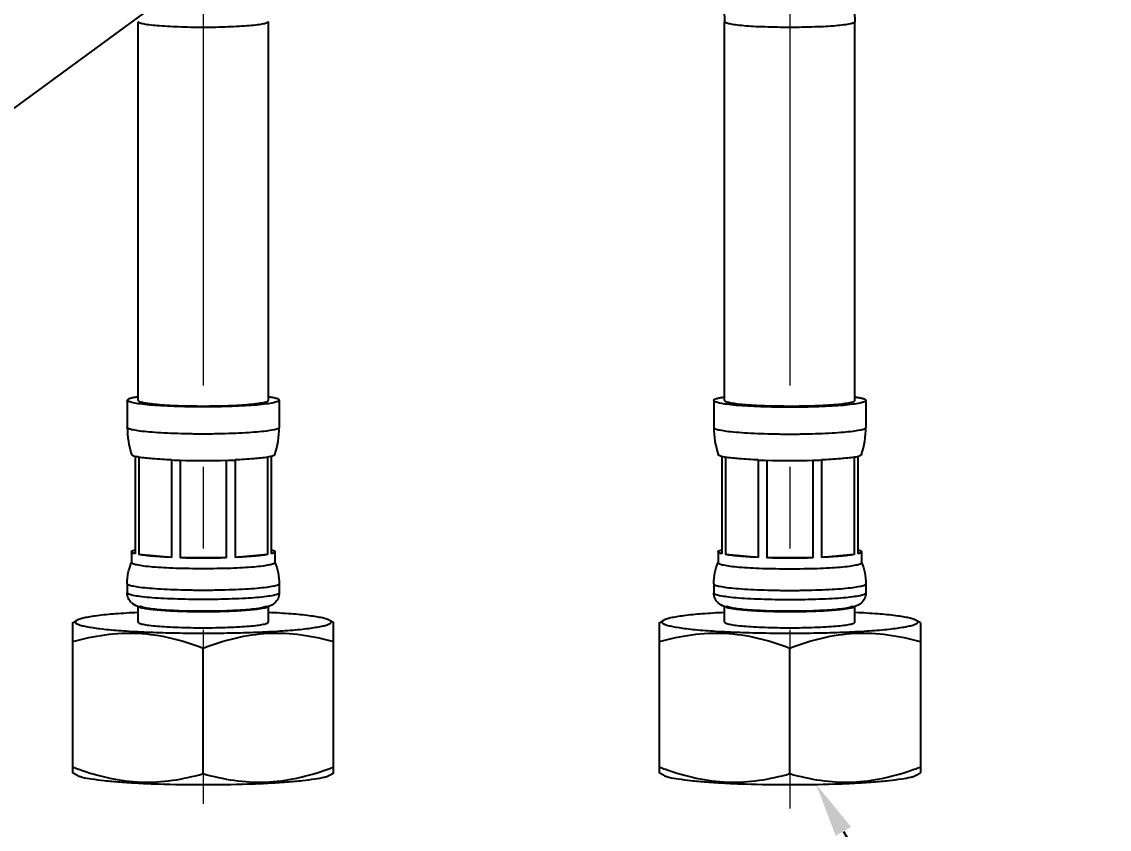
# Model space of a CAD drawing. Extents: x 1481 to 3160, y 4681 to 5260.
# Drawn here: x 1680.9 to 1781, y 4761 to 4835.4 of the extents above; entities that cross this region are included whole.
import ezdxf
from ezdxf import colors
from ezdxf.entities.mleader import LeaderData, LeaderLine
from ezdxf.math import Vec2, Vec3

# ---------------------------------------------------------------- set-up
doc = ezdxf.new("R2010")
doc.units = 0
doc.header["$LTSCALE"] = 30
doc.header["$MEASUREMENT"] = 0
doc.linetypes.add('CENTER', pattern=[2, 1.25, -0.25, 0.25, -0.25])
doc.layers.get('0').update_dxf_attribs({"linetype": 'CONTINUOUS'})
doc.layers.add('BODY', color=7, linetype='CONTINUOUS')
doc.layers.add('DEF_LAYER_ASSEM_MEMBER', color=7, linetype='CONTINUOUS')
doc.styles.get("Standard").update_dxf_attribs({"font": 'SYMBOL'})

msp = doc.modelspace()

# ---------------------------------------------------------------- linework, layer by layer
at = {"ltscale": 0.5}
for p, q in [((1480.63, 4681.18), (2270.51, 5259.94)), ((1763.68, 4780.03), (1763.68, 4766.21))]:
    msp.add_line(p, q, dxfattribs=at)
at = {"layer": 'BODY', "color": 1, "linetype": 'CENTER', "lineweight": 5}
for p, q in [((1697.64, 4839.38), (1697.64, 4763.36)), ((1751.64, 4839.38), (1751.64, 4762.93))]:
    msp.add_line(p, q, dxfattribs=at)
at = {"layer": 'DEF_LAYER_ASSEM_MEMBER', "color": 7, "linetype": 'Continuous'}
for p, q in [((1691.64, 4800.52), (1691.64, 4835.38)), ((1703.64, 4800.52), (1703.64, 4835.38)), ((1745.64, 4800.51), (1745.64, 4835.38)), ((1757.64, 4800.51), (1757.64, 4835.38)), ((1690.64, 4800.51), (1690.64, 4798.02)), ((1704.64, 4800.51), (1704.64, 4798.02)), ((1744.64, 4800.51), (1744.64, 4798.02)), ((1758.64, 4800.51), (1758.64, 4798.02)), ((1691.39, 4795.35), (1691.39, 4786.38)), ((1691.72, 4795.28), (1691.72, 4786.31)), ((1694.73, 4795.02), (1694.73, 4786.05)), ((1695.52, 4794.99), (1695.52, 4786.02)), ((1699.76, 4794.99), (1699.76, 4786.02)), ((1700.57, 4795.02), (1700.57, 4786.05)), ((1703.56, 4795.28), (1703.56, 4786.31)), ((1703.89, 4795.35), (1703.89, 4786.38)), ((1745.39, 4795.35), (1745.39, 4786.38)), ((1745.73, 4795.28), (1745.73, 4786.31)), ((1748.72, 4795.02), (1748.72, 4786.05)), ((1749.52, 4794.99), (1749.52, 4786.02)), ((1753.76, 4794.99), (1753.76, 4786.02)), ((1754.56, 4795.02), (1754.56, 4786.05)), ((1757.57, 4795.28), (1757.57, 4786.31)), ((1757.89, 4795.35), (1757.89, 4786.38)), ((1691.04, 4786.57), (1691.04, 4785.57)), ((1704.24, 4786.57), (1704.24, 4785.57)), ((1745.04, 4786.57), (1745.04, 4785.57)), ((1758.24, 4786.57), (1758.24, 4785.57)), ((1694.73, 4786.05), (1691.72, 4786.31)), ((1699.76, 4786.02), (1695.52, 4786.02)), ((1703.56, 4786.31), (1700.57, 4786.05)), ((1748.72, 4786.05), (1745.73, 4786.31)), ((1753.76, 4786.02), (1749.52, 4786.02)), ((1757.57, 4786.31), (1754.56, 4786.05)), ((1690.64, 4783.62), (1690.64, 4782.78)), ((1704.64, 4783.62), (1704.64, 4782.78)), ((1744.64, 4783.62), (1744.64, 4782.78)), ((1758.64, 4783.62), (1758.64, 4782.78)), ((1691.64, 4780.09), (1691.64, 4781.52)), ((1703.64, 4780.09), (1703.64, 4781.52)), ((1745.64, 4780.09), (1745.64, 4781.52)), ((1757.64, 4780.09), (1757.64, 4781.52)), ((1685.61, 4780.03), (1686, 4780.25)), ((1685.64, 4766.19), (1685.64, 4780.04)), ((1709.68, 4780.03), (1709.28, 4780.25)), ((1709.64, 4766.19), (1709.64, 4780.04)), ((1739.61, 4780.03), (1740, 4780.25)), ((1739.64, 4766.19), (1739.64, 4780.04)), ((1763.68, 4780.03), (1763.28, 4780.25)), ((1697.64, 4766.13), (1697.64, 4777.69)), ((1751.64, 4766.13), (1751.64, 4777.69)), ((1686, 4765.99), (1685.61, 4766.21)), ((1709.28, 4765.99), (1709.68, 4766.21)), ((1740, 4765.99), (1739.61, 4766.21)), ((1763.28, 4765.99), (1763.68, 4766.21))]:
    msp.add_line(p, q, dxfattribs=at)
for centre, radius, start, end in [((1711.77, 4835.37), 45.88, 0.0077, 34.7863), ((1711.78, 4835.37), 33.87, 0.0066, 30.2245), ((1693.15, 4790.44), 10.5, 98.4579, 98.5919), ((1693.21, 4790.03), 10.91, 98.3047, 98.4577), ((1702.08, 4790.03), 10.91, 81.5423, 81.6953), ((1702.14, 4790.44), 10.5, 81.4081, 81.5421), ((1747.15, 4790.45), 10.48, 98.4607, 98.6001), ((1747.21, 4790.04), 10.9, 98.3046, 98.4606), ((1756.08, 4790.04), 10.9, 81.5394, 81.6954), ((1756.14, 4790.45), 10.48, 81.3999, 81.5393), ((1698.69, 4798.03), 8.04, 180.0568, 198.2096), ((1696.6, 4798.03), 8.04, 341.7904, 359.943), ((1752.69, 4798.03), 8.04, 180.0568, 198.2096), ((1750.6, 4798.03), 8.04, 341.7904, 359.943), ((1697.31, 4855.55), 60.58, 267.5601, 268.3107), ((1697.64, 4868.21), 73.25, 268.341, 271.659), ((1698.04, 4853.86), 58.9, 271.6786, 272.4623), ((1751.25, 4853.86), 58.9, 267.5377, 268.3214), ((1751.64, 4868.21), 73.25, 268.341, 271.659), ((1751.98, 4855.55), 60.58, 271.6893, 272.4399), ((1697.64, 4859.25), 73.25, 268.341, 271.659), ((1751.64, 4859.25), 73.25, 268.341, 271.659), ((1695.73, 4793.09), 28.22, 249.0652, 250.2444), ((1699.56, 4793.09), 28.22, 289.7556, 290.9348), ((1749.73, 4793.09), 28.22, 249.0652, 250.2444), ((1753.56, 4793.09), 28.22, 289.7556, 290.9348)]:
    msp.add_arc(centre, radius, start, end, dxfattribs=at)
at = {"layer": 'DEF_LAYER_ASSEM_MEMBER', "color": 9, "linetype": 'Continuous'}
for points, start_tangent, end_tangent in [([(1697.64, 4834.86), (1695.35, 4834.9), (1694.31, 4834.95), (1693.4, 4835.01), (1692.65, 4835.09), (1692.1, 4835.18), (1691.76, 4835.28), (1691.67, 4835.33), (1691.64, 4835.38)], (-1, 0), (0, 1)), ([(1703.64, 4835.38), (1703.61, 4835.33), (1703.53, 4835.28), (1703.19, 4835.18), (1702.63, 4835.09), (1701.89, 4835.01), (1700.98, 4834.95), (1699.94, 4834.9), (1697.64, 4834.86)], (0, -1), (-1, 0)), ([(1751.64, 4834.86), (1749.35, 4834.9), (1748.31, 4834.94), (1747.4, 4835.01), (1746.65, 4835.09), (1746.1, 4835.18), (1745.76, 4835.28), (1745.67, 4835.33), (1745.64, 4835.38)], (-1, 0), (0, 1)), ([(1757.64, 4835.38), (1757.61, 4835.33), (1757.53, 4835.28), (1757.19, 4835.18), (1756.63, 4835.09), (1755.89, 4835.01), (1754.98, 4834.94), (1753.94, 4834.9), (1751.64, 4834.86)], (0, -1), (-1, 0)), ([(1704.64, 4798.02), (1704.61, 4797.96), (1704.51, 4797.9), (1704.11, 4797.79), (1703.46, 4797.68), (1702.59, 4797.59), (1701.53, 4797.51), (1700.32, 4797.46), (1699.01, 4797.42), (1697.64, 4797.41), (1696.28, 4797.42), (1694.96, 4797.46), (1693.75, 4797.51), (1692.69, 4797.59), (1691.82, 4797.68), (1691.18, 4797.79), (1690.78, 4797.9), (1690.68, 4797.96), (1690.64, 4798.02)], (0, -1), (0, 1)), ([(1744.64, 4798.02), (1744.68, 4797.96), (1744.78, 4797.9), (1745.18, 4797.79), (1745.82, 4797.68), (1746.69, 4797.59), (1747.75, 4797.51), (1748.96, 4797.46), (1750.28, 4797.42), (1751.64, 4797.41), (1753.01, 4797.42), (1754.32, 4797.46), (1755.53, 4797.51), (1756.59, 4797.59), (1757.46, 4797.68), (1758.11, 4797.79), (1758.51, 4797.9), (1758.61, 4797.96), (1758.64, 4798.02)], (0, -1), (0, 1)), ([(1704.64, 4783.62), (1704.61, 4783.56), (1704.51, 4783.5), (1704.11, 4783.39), (1703.46, 4783.28), (1702.59, 4783.19), (1701.53, 4783.11), (1700.32, 4783.06), (1699.01, 4783.02), (1697.64, 4783.01), (1696.28, 4783.02), (1694.96, 4783.06), (1693.75, 4783.11), (1692.69, 4783.19), (1691.82, 4783.28), (1691.18, 4783.39), (1690.78, 4783.5), (1690.68, 4783.56), (1690.64, 4783.62)], (0, -1), (0, 1)), ([(1744.64, 4783.62), (1744.68, 4783.56), (1744.78, 4783.5), (1745.18, 4783.39), (1745.82, 4783.28), (1746.69, 4783.19), (1747.75, 4783.11), (1748.96, 4783.06), (1750.28, 4783.02), (1751.64, 4783.01), (1753.01, 4783.02), (1754.32, 4783.06), (1755.53, 4783.11), (1756.59, 4783.19), (1757.46, 4783.28), (1758.11, 4783.39), (1758.51, 4783.5), (1758.61, 4783.56), (1758.64, 4783.62)], (0, -1), (0, 1)), ([(1697.64, 4782.17), (1696.28, 4782.18), (1694.96, 4782.22), (1693.75, 4782.27), (1692.69, 4782.35), (1691.82, 4782.44), (1691.18, 4782.55), (1690.78, 4782.66), (1690.68, 4782.72), (1690.64, 4782.78)], (-1, 0), (0, 1)), ([(1704.64, 4782.78), (1704.61, 4782.72), (1704.51, 4782.66), (1704.11, 4782.55), (1703.46, 4782.44), (1702.59, 4782.35), (1701.53, 4782.27), (1700.32, 4782.22), (1699.01, 4782.18), (1697.64, 4782.17)], (0, -1), (-1, 0)), ([(1744.64, 4782.78), (1744.68, 4782.72), (1744.78, 4782.66), (1745.18, 4782.55), (1745.82, 4782.44), (1746.69, 4782.35), (1747.75, 4782.27), (1748.96, 4782.22), (1750.28, 4782.18), (1751.64, 4782.17)], (0, -1), (1, 0)), ([(1751.64, 4782.17), (1753.01, 4782.18), (1754.32, 4782.22), (1755.53, 4782.27), (1756.59, 4782.35), (1757.46, 4782.44), (1758.11, 4782.55), (1758.51, 4782.66), (1758.61, 4782.72), (1758.64, 4782.78)], (1, 0), (0, 1))]:
    msp.add_spline(points, degree=3, dxfattribs=dict(at, start_tangent=start_tangent, end_tangent=end_tangent))
at = {"layer": 'DEF_LAYER_ASSEM_MEMBER', "color": 7, "linetype": 'Continuous'}
for points, start_tangent, end_tangent in [([(1691.58, 4800.82), (1691.18, 4800.75), (1690.88, 4800.67), (1690.7, 4800.59), (1690.64, 4800.51)], (-0.988776, -0.149403), (0, -1)), ([(1704.64, 4800.51), (1704.61, 4800.45), (1704.51, 4800.4), (1704.11, 4800.28), (1703.46, 4800.18), (1702.59, 4800.08), (1701.53, 4800.01), (1700.32, 4799.95), (1699.01, 4799.92), (1697.64, 4799.9), (1696.28, 4799.92), (1694.96, 4799.95), (1693.75, 4800.01), (1692.69, 4800.08), (1691.82, 4800.18), (1691.18, 4800.28), (1690.78, 4800.4), (1690.68, 4800.45), (1690.64, 4800.51)], (0, -1), (0, 1)), ([(1691.64, 4800.52), (1691.67, 4800.47), (1691.76, 4800.42), (1692.1, 4800.32), (1692.65, 4800.23), (1693.4, 4800.15), (1694.31, 4800.08), (1695.35, 4800.03), (1697.64, 4799.99), (1699.94, 4800.03), (1700.98, 4800.08), (1701.89, 4800.15), (1702.63, 4800.23), (1703.19, 4800.32), (1703.53, 4800.42), (1703.61, 4800.47), (1703.64, 4800.52)], (0, -1), (0, 1)), ([(1704.64, 4800.51), (1704.58, 4800.59), (1704.41, 4800.67), (1704.11, 4800.75), (1703.71, 4800.82)], (0, 1), (-0.988776, 0.149403)), ([(1744.64, 4800.51), (1744.7, 4800.59), (1744.88, 4800.67), (1745.17, 4800.75), (1745.58, 4800.82)], (0, 1), (0.988755, 0.149545)), ([(1744.64, 4800.51), (1744.68, 4800.45), (1744.78, 4800.4), (1745.18, 4800.28), (1745.82, 4800.18), (1746.69, 4800.08), (1747.75, 4800.01), (1748.96, 4799.95), (1750.28, 4799.92), (1751.64, 4799.9), (1753.01, 4799.92), (1754.32, 4799.95), (1755.53, 4800.01), (1756.59, 4800.08), (1757.46, 4800.18), (1758.11, 4800.28), (1758.51, 4800.4), (1758.61, 4800.45), (1758.64, 4800.51)], (0, -1), (0, 1)), ([(1745.64, 4800.51), (1745.67, 4800.46), (1745.76, 4800.41), (1746.1, 4800.31), (1746.65, 4800.22), (1747.4, 4800.14), (1748.31, 4800.08), (1749.35, 4800.03), (1751.64, 4799.99), (1753.94, 4800.03), (1754.98, 4800.08), (1755.89, 4800.14), (1756.63, 4800.22), (1757.19, 4800.31), (1757.53, 4800.41), (1757.61, 4800.46), (1757.64, 4800.51)], (0, -1), (0, 1)), ([(1757.71, 4800.82), (1758.11, 4800.75), (1758.41, 4800.67), (1758.58, 4800.59), (1758.64, 4800.51)], (0.988755, -0.149545), (0, -1)), ([(1691.39, 4795.35), (1691.15, 4795.43), (1691.05, 4795.52)], (-0.96856, 0.248781), (-0.313972, 0.949432)), ([(1704.24, 4795.52), (1704.14, 4795.43), (1703.89, 4795.35)], (-0.313991, -0.949426), (-0.96856, -0.248781)), ([(1745.39, 4795.35), (1745.15, 4795.43), (1745.05, 4795.52)], (-0.96856, 0.248781), (-0.313972, 0.949432)), ([(1758.24, 4795.52), (1758.14, 4795.43), (1757.89, 4795.35)], (-0.313991, -0.949426), (-0.96856, -0.248781)), ([(1691.72, 4795.28), (1691.63, 4795.3), (1691.39, 4795.35)], (-0.984673, 0.174413), (-0.96856, 0.248781)), ([(1694.73, 4795.02), (1692.98, 4795.13), (1691.72, 4795.28)], (-0.999082, 0.042846), (-0.984673, 0.174413)), ([(1703.56, 4795.28), (1702.31, 4795.13), (1700.57, 4795.02)], (-0.984824, -0.173557), (-0.999072, -0.043063)), ([(1703.89, 4795.35), (1703.82, 4795.33), (1703.56, 4795.28)], (-0.96856, -0.248781), (-0.984824, -0.173557)), ([(1745.39, 4795.35), (1745.47, 4795.33), (1745.73, 4795.28)], (0.96856, -0.248781), (0.984824, -0.173557)), ([(1748.72, 4795.02), (1746.98, 4795.13), (1745.73, 4795.28)], (-0.999072, 0.043063), (-0.984824, 0.173557)), ([(1757.57, 4795.28), (1756.31, 4795.13), (1754.56, 4795.02)], (-0.984673, -0.174413), (-0.999082, -0.042846)), ([(1757.57, 4795.28), (1757.66, 4795.3), (1757.89, 4795.35)], (0.984673, 0.174413), (0.96856, 0.248781)), ([(1691.04, 4786.57), (1691.1, 4786.64), (1691.26, 4786.71)], (0, 1), (0.948651, 0.316325)), ([(1691.39, 4786.38), (1691.13, 4786.47), (1691.04, 4786.57)], (-0.96856, 0.248781), (0, 1)), ([(1691.26, 4786.71), (1691.29, 4786.72), (1691.39, 4786.75)], (0.948651, 0.316325), (0.96856, 0.248781)), ([(1703.89, 4786.75), (1703.93, 4786.74), (1704.03, 4786.71)], (0.96856, -0.248781), (0.948651, -0.316325)), ([(1704.24, 4786.57), (1704.16, 4786.47), (1703.89, 4786.38)], (0, -1), (-0.96856, -0.248781)), ([(1704.03, 4786.71), (1704.19, 4786.64), (1704.24, 4786.57)], (0.948651, -0.316325), (0, -1)), ([(1745.04, 4786.57), (1745.1, 4786.64), (1745.26, 4786.71)], (0, 1), (0.948651, 0.316325)), ([(1745.39, 4786.38), (1745.13, 4786.47), (1745.04, 4786.57)], (-0.96856, 0.248781), (0, 1)), ([(1745.26, 4786.71), (1745.29, 4786.72), (1745.39, 4786.75)], (0.948651, 0.316325), (0.96856, 0.248781)), ([(1757.89, 4786.75), (1757.93, 4786.74), (1758.03, 4786.71)], (0.96856, -0.248781), (0.948651, -0.316325)), ([(1758.24, 4786.57), (1758.16, 4786.47), (1757.89, 4786.38)], (0, -1), (-0.96856, -0.248781)), ([(1758.03, 4786.71), (1758.19, 4786.64), (1758.24, 4786.57)], (0.948651, -0.316325), (0, -1)), ([(1690.64, 4783.62), (1691.05, 4785.59)], (0, 1), (0.393415, 0.919361)), ([(1704.24, 4785.57), (1704.21, 4785.52), (1704.12, 4785.46), (1703.74, 4785.35), (1703.13, 4785.25), (1702.31, 4785.16), (1701.31, 4785.09), (1700.17, 4785.04), (1698.93, 4785.01), (1697.64, 4785), (1696.36, 4785.01), (1695.12, 4785.04), (1693.98, 4785.09), (1692.98, 4785.16), (1692.16, 4785.25), (1691.55, 4785.35), (1691.17, 4785.46), (1691.08, 4785.52), (1691.04, 4785.57)], (0, -1), (0, 1)), ([(1694.73, 4786.05), (1692.98, 4786.16), (1691.72, 4786.31)], (-0.999082, 0.042846), (-0.984673, 0.174413)), ([(1703.56, 4786.31), (1702.31, 4786.16), (1700.57, 4786.05)], (-0.984824, -0.173557), (-0.999072, -0.043063)), ([(1704.24, 4785.59), (1704.64, 4783.62)], (0.393415, -0.919361), (0, -1)), ([(1744.64, 4783.62), (1745.05, 4785.59)], (0, 1), (0.393415, 0.919361)), ([(1745.04, 4785.57), (1745.08, 4785.52), (1745.17, 4785.46), (1745.55, 4785.35), (1746.16, 4785.25), (1746.98, 4785.16), (1747.98, 4785.09), (1749.12, 4785.04), (1750.36, 4785.01), (1751.64, 4785), (1752.93, 4785.01), (1754.17, 4785.04), (1755.31, 4785.09), (1756.31, 4785.16), (1757.13, 4785.25), (1757.74, 4785.35), (1758.12, 4785.46), (1758.21, 4785.52), (1758.24, 4785.57)], (0, -1), (0, 1)), ([(1748.72, 4786.05), (1746.98, 4786.16), (1745.73, 4786.31)], (-0.999072, 0.043063), (-0.984824, 0.173557)), ([(1757.57, 4786.31), (1756.31, 4786.16), (1754.56, 4786.05)], (-0.984673, -0.174413), (-0.999082, -0.042846)), ([(1758.24, 4785.59), (1758.64, 4783.62)], (0.393415, -0.919361), (0, -1)), ([(1691.62, 4781.53), (1691.03, 4781.88), (1690.75, 4782.27), (1690.64, 4782.78)], (-0.945241, 0.326374), (0, 1)), ([(1704.64, 4782.78), (1704.53, 4782.26), (1704.23, 4781.86), (1703.63, 4781.51)], (0, -1), (-0.951446, -0.307816)), ([(1745.62, 4781.53), (1745.03, 4781.88), (1744.75, 4782.27), (1744.64, 4782.78)], (-0.945241, 0.326374), (0, 1)), ([(1758.64, 4782.78), (1758.53, 4782.26), (1758.23, 4781.86), (1757.63, 4781.51)], (0, -1), (-0.951446, -0.307816)), ([(1691.98, 4781.43), (1691.62, 4781.53)], (-0.975881, 0.218302), (-0.945241, 0.326374)), ([(1691.8, 4781.47), (1692.11, 4781.39), (1692.57, 4781.31), (1693.18, 4781.24), (1693.91, 4781.18), (1695.67, 4781.09), (1697.64, 4781.06)], (0.936164, -0.351563), (1, 0)), ([(1703.44, 4781.59), (1703.42, 4781.54), (1703.33, 4781.49), (1703, 4781.39), (1702.47, 4781.31), (1701.74, 4781.23), (1700.87, 4781.17), (1699.86, 4781.12), (1697.64, 4781.08), (1695.42, 4781.12), (1694.42, 4781.17), (1693.54, 4781.23), (1692.82, 4781.31), (1692.29, 4781.39), (1691.95, 4781.49), (1691.87, 4781.54), (1691.84, 4781.59)], (0, -1), (0, 1)), ([(1692.32, 4781.36), (1692.23, 4781.38), (1691.98, 4781.43)], (-0.986756, 0.16221), (-0.975881, 0.218302)), ([(1697.64, 4781.06), (1699.63, 4781.09), (1701.39, 4781.18), (1702.12, 4781.24), (1702.73, 4781.31), (1703.19, 4781.39), (1703.5, 4781.47)], (1, 0), (0.933107, 0.359598)), ([(1703.27, 4781.42), (1702.29, 4781.27), (1700.97, 4781.17), (1699.38, 4781.1), (1697.64, 4781.08)], (-0.977567, -0.210625), (-1, -0.000002)), ([(1703.63, 4781.51), (1703.27, 4781.42)], (-0.951446, -0.307816), (-0.977567, -0.210625)), ([(1745.98, 4781.43), (1745.62, 4781.53)], (-0.975881, 0.218302), (-0.945241, 0.326374)), ([(1745.8, 4781.47), (1746.11, 4781.39), (1746.57, 4781.31), (1747.18, 4781.24), (1747.91, 4781.18), (1749.67, 4781.09), (1751.64, 4781.06)], (0.936164, -0.351563), (1, 0)), ([(1757.44, 4781.59), (1757.42, 4781.54), (1757.33, 4781.49), (1757, 4781.39), (1756.47, 4781.31), (1755.74, 4781.23), (1754.87, 4781.17), (1753.86, 4781.12), (1751.64, 4781.08), (1749.42, 4781.12), (1748.42, 4781.17), (1747.54, 4781.23), (1746.82, 4781.31), (1746.29, 4781.39), (1745.95, 4781.49), (1745.87, 4781.54), (1745.84, 4781.59)], (0, -1), (0, 1)), ([(1746.32, 4781.36), (1746.23, 4781.38), (1745.98, 4781.43)], (-0.986756, 0.16221), (-0.975881, 0.218302)), ([(1751.64, 4781.06), (1753.63, 4781.09), (1755.39, 4781.18), (1756.12, 4781.24), (1756.73, 4781.31), (1757.19, 4781.39), (1757.5, 4781.47)], (1, 0), (0.933107, 0.359598)), ([(1757.27, 4781.42), (1756.29, 4781.27), (1754.97, 4781.17), (1753.38, 4781.1), (1751.64, 4781.08)], (-0.977567, -0.210625), (-1, -0.000002)), ([(1757.63, 4781.51), (1757.27, 4781.42)], (-0.951446, -0.307816), (-0.977567, -0.210625)), ([(1691.61, 4780.97), (1689.55, 4780.84), (1687.87, 4780.67), (1687.21, 4780.57), (1686.67, 4780.47), (1686.27, 4780.36), (1686, 4780.25)], (-0.998652, -0.051908), (-0.86923, -0.494407)), ([(1709.28, 4780.25), (1709.02, 4780.36), (1708.61, 4780.47), (1708.08, 4780.57), (1707.41, 4780.67), (1705.74, 4780.84), (1703.68, 4780.97)], (-0.86923, 0.494407), (-0.998652, 0.051908)), ([(1745.61, 4780.97), (1743.55, 4780.84), (1741.87, 4780.67), (1741.21, 4780.57), (1740.67, 4780.47), (1740.27, 4780.36), (1740, 4780.25)], (-0.998652, -0.051908), (-0.86923, -0.494407)), ([(1763.28, 4780.25), (1763.02, 4780.36), (1762.61, 4780.47), (1762.08, 4780.57), (1761.41, 4780.67), (1759.74, 4780.84), (1757.68, 4780.97)], (-0.86923, 0.494407), (-0.998652, 0.051908)), ([(1686, 4780.25), (1685.92, 4780.19), (1685.88, 4780.14), (1685.87, 4780.08), (1685.89, 4780.03), (1685.95, 4779.97), (1686.04, 4779.92), (1686.32, 4779.81), (1686.74, 4779.71), (1687.28, 4779.61), (1687.94, 4779.51), (1688.71, 4779.42), (1690.55, 4779.27), (1692.73, 4779.16), (1695.13, 4779.09), (1697.64, 4779.07)], (-0.86923, -0.494407), (1, 0)), ([(1691.64, 4780.09), (1691.67, 4780.04), (1691.76, 4779.99), (1692.1, 4779.89), (1692.65, 4779.8), (1693.4, 4779.72), (1694.31, 4779.66), (1695.35, 4779.61), (1697.64, 4779.57)], (0, -1), (1, 0)), ([(1697.64, 4779.07), (1700.16, 4779.09), (1702.56, 4779.16), (1704.73, 4779.27), (1706.58, 4779.42), (1707.35, 4779.51), (1708.01, 4779.61), (1708.55, 4779.71), (1708.97, 4779.81), (1709.25, 4779.92), (1709.34, 4779.97), (1709.4, 4780.03), (1709.42, 4780.08), (1709.41, 4780.14), (1709.36, 4780.19), (1709.28, 4780.25)], (1, 0), (-0.86923, 0.494407)), ([(1697.64, 4779.57), (1699.94, 4779.61), (1700.98, 4779.66), (1701.89, 4779.72), (1702.63, 4779.8), (1703.19, 4779.89), (1703.53, 4779.99), (1703.61, 4780.04), (1703.64, 4780.09)], (1, 0), (0, 1)), ([(1740, 4780.25), (1739.92, 4780.19), (1739.88, 4780.14), (1739.87, 4780.08), (1739.89, 4780.03), (1739.95, 4779.97), (1740.04, 4779.92), (1740.32, 4779.81), (1740.74, 4779.71), (1741.28, 4779.61), (1741.94, 4779.51), (1742.71, 4779.42), (1744.55, 4779.27), (1746.73, 4779.16), (1749.13, 4779.09), (1751.64, 4779.07)], (-0.86923, -0.494407), (1, 0)), ([(1745.64, 4780.09), (1745.67, 4780.04), (1745.76, 4779.99), (1746.1, 4779.89), (1746.65, 4779.8), (1747.4, 4779.72), (1748.31, 4779.66), (1749.35, 4779.61), (1751.64, 4779.57)], (0, -1), (1, 0)), ([(1751.64, 4779.07), (1754.16, 4779.09), (1756.56, 4779.16), (1758.73, 4779.27), (1760.58, 4779.42), (1761.35, 4779.51), (1762.01, 4779.61), (1762.55, 4779.71), (1762.97, 4779.81), (1763.25, 4779.92), (1763.34, 4779.97), (1763.4, 4780.03), (1763.42, 4780.08), (1763.41, 4780.14), (1763.36, 4780.19), (1763.28, 4780.25)], (1, 0), (-0.86923, 0.494407)), ([(1751.64, 4779.57), (1753.94, 4779.61), (1754.98, 4779.66), (1755.89, 4779.72), (1756.63, 4779.8), (1757.19, 4779.89), (1757.53, 4779.99), (1757.61, 4780.04), (1757.64, 4780.09)], (1, 0), (0, 1)), ([(1685.64, 4778.29), (1688.61, 4778.92), (1691.64, 4779.06), (1694.68, 4778.62), (1697.64, 4777.69)], (0.962517, 0.271221), (0.93409, -0.357036)), ([(1697.64, 4777.69), (1700.61, 4778.62), (1703.64, 4779.06), (1706.68, 4778.92), (1709.64, 4778.29)], (0.93409, 0.357036), (0.962517, -0.271221)), ([(1739.64, 4778.29), (1742.61, 4778.92), (1745.64, 4779.06), (1748.68, 4778.62), (1751.64, 4777.69)], (0.962517, 0.271221), (0.93409, -0.357036)), ([(1751.64, 4777.69), (1754.61, 4778.62), (1757.64, 4779.06), (1760.68, 4778.92), (1763.64, 4778.29)], (0.93409, 0.357036), (0.962517, -0.271221)), ([(1686.19, 4766.54), (1689.03, 4765.72), (1691.93, 4765.36), (1694.82, 4765.52), (1697.64, 4766.13)], (0.941196, -0.337862), (0.962555, 0.271085)), ([(1697.64, 4766.13), (1700.47, 4765.52), (1703.36, 4765.36), (1706.26, 4765.72), (1709.1, 4766.54)], (0.962555, -0.271085), (0.941196, 0.337861)), ([(1740.19, 4766.54), (1743.03, 4765.72), (1745.93, 4765.36), (1748.82, 4765.52), (1751.64, 4766.13)], (0.941196, -0.337862), (0.962555, 0.271085)), ([(1751.64, 4766.13), (1754.47, 4765.52), (1757.36, 4765.36), (1760.26, 4765.72), (1763.1, 4766.54)], (0.962555, -0.271085), (0.941196, 0.337861)), ([(1686, 4765.99), (1686.21, 4765.9), (1686.5, 4765.81), (1687.35, 4765.65), (1688.52, 4765.5), (1689.97, 4765.37), (1691.67, 4765.26), (1693.55, 4765.18), (1697.64, 4765.12)], (0.86923, -0.494407), (1, 0)), ([(1697.64, 4765.12), (1701.73, 4765.18), (1703.62, 4765.26), (1705.31, 4765.37), (1706.77, 4765.5), (1707.94, 4765.65), (1708.79, 4765.81), (1709.08, 4765.9), (1709.28, 4765.99)], (1, 0), (0.86923, 0.494407)), ([(1740, 4765.99), (1740.21, 4765.9), (1740.5, 4765.81), (1741.35, 4765.65), (1742.52, 4765.5), (1743.97, 4765.37), (1745.67, 4765.26), (1747.55, 4765.18), (1751.64, 4765.12)], (0.86923, -0.494407), (1, 0)), ([(1751.64, 4765.12), (1755.73, 4765.18), (1757.62, 4765.26), (1759.31, 4765.37), (1760.77, 4765.5), (1761.94, 4765.65), (1762.79, 4765.81), (1763.08, 4765.9), (1763.28, 4765.99)], (1, 0), (0.86923, 0.494407))]:
    msp.add_spline(points, degree=3, dxfattribs=dict(at, start_tangent=start_tangent, end_tangent=end_tangent))

# ---------------------------------------------------------------- leaders
at = {"ltscale": 0.5}
ml = msp.add_multileader_mtext('Standard', dxfattribs=at)
ml.set_content('{\\f나눔고딕|b0|i0|c129|p50;G1/2-14TH}', color=256)
ml.set_leader_properties(color=5)
ml.build(insert=Vec2(0, 0))
ml.multileader.update_dxf_attribs({"text_left_attachment_type": 6, "text_right_attachment_type": 6, "dogleg_length": 0.36, "arrow_head_size": 5})
ctx = ml.context
ctx.base_point, ctx.char_height, ctx.arrow_head_size, ctx.landing_gap_size, ctx.plane_origin = Vec3(1770.42, 4737.49), 10, 5, 0.09, Vec3(1754.88, 4763.59)
ctx.left_attachment, ctx.right_attachment = 6, 6
notes = []
notes.append((ctx, [(0, (1, 1, 0), (1770.06, 4737.49), (1, 0), 0.36, [(0, [(1754.07, 4765.14)], 0, [])])]))
ctx.mtext.insert, ctx.mtext.flow_direction = Vec3(1770.51, 4749.49), 5
for ctx, leaders in notes:
    for number, flags, end, landing, length, lines in leaders:
        leader = LeaderData()
        leader.index, (leader.has_last_leader_line, leader.has_dogleg_vector, leader.attachment_direction) = number, flags
        leader.last_leader_point, leader.dogleg_vector, leader.dogleg_length = Vec3(end), Vec3(landing), length
        for number, points, colour, breaks in lines:
            line = LeaderLine()
            line.index, line.vertices, line.color, line.breaks = number, Vec3.list(points), colors.encode_raw_color(colour), breaks
            leader.lines.append(line)
        ctx.leaders.append(leader)

doc.saveas('drawing.dxf')
